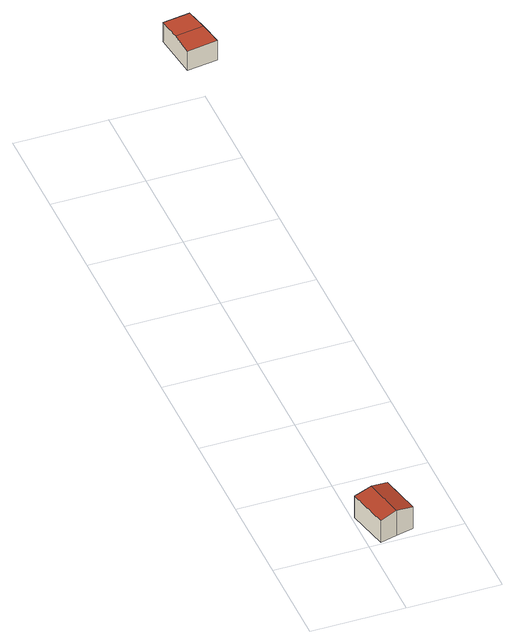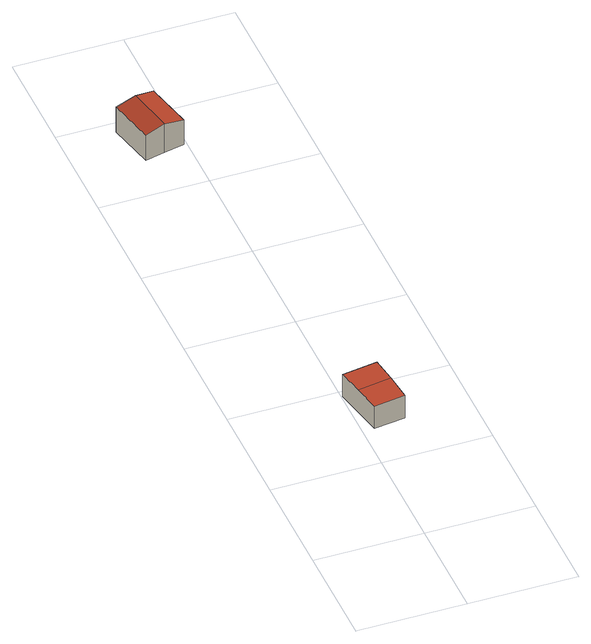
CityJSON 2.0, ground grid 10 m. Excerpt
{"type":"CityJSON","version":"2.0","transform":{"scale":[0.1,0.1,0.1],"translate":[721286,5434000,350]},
"CityObjects":{
"building1":{"type":"Building","attributes":{"Gemeindeschluessel":"09375181","HoeheDach":"353.963","HoeheGrund":"350.933","Methode":"2000","NiedrigsteTraufeDesGebaeudes":"353.559","Geometrietyp2DReferenz":"3000","measuredHeight":3.03,"function":"31001_2000","roofType":"3100","storeysAboveGround":1},"geometry":[{"type":"Solid","lod":"2","boundaries":[[[[0,1,2,3]],[[4,5,1,0]],[[1,5,6,7]],[[8,9,7,10]],[[2,1,7,9]],[[10,7,6,11]],[[11,6,5,4]],[[0,3,8,10,11,4]],[[3,2,9,8]]]],"semantics":{"surfaces":[{"type":"WallSurface","Flaeche":"5.398","Z_MAX":"3.030","Z_MAX_ASL":"353.963","Z_MIN":"-0.003","Z_MIN_ASL":"350.930"},{"type":"WallSurface","Flaeche":"5.364","Z_MAX":"3.030","Z_MAX_ASL":"353.963","Z_MIN":"-0.003","Z_MIN_ASL":"350.930"},{"type":"RoofSurface","Dachneigung":"77.964","Dachorientierung":"77.582","Flaeche":"8.679","Z_MAX":"3.030","Z_MAX_ASL":"353.963","Z_MIN":"2.626","Z_MIN_ASL":"353.559"},{"type":"WallSurface","Flaeche":"5.324","Z_MAX":"3.027","Z_MAX_ASL":"353.960","Z_MIN":"-0.003","Z_MIN_ASL":"350.930"},{"type":"RoofSurface","Dachneigung":"78.037","Dachorientierung":"257.910","Flaeche":"8.780","Z_MAX":"3.030","Z_MAX_ASL":"353.963","Z_MIN":"2.626","Z_MIN_ASL":"353.559"},{"type":"WallSurface","Flaeche":"5.291","Z_MAX":"3.027","Z_MAX_ASL":"353.960","Z_MIN":"-0.003","Z_MIN_ASL":"350.930"},{"type":"WallSurface","Flaeche":"11.830","Z_MAX":"2.628","Z_MAX_ASL":"353.561","Z_MIN":"-0.003","Z_MIN_ASL":"350.930"},{"type":"GroundSurface","Flaeche":"17.078","Z_MAX":"-0.003","Z_MAX_ASL":"350.930","Z_MIN":"-0.003","Z_MIN_ASL":"350.930"},{"type":"WallSurface","Flaeche":"11.962","Z_MAX":"2.628","Z_MAX_ASL":"353.561","Z_MIN":"-0.003","Z_MIN_ASL":"350.930"}],"values":[[0,1,2,3,4,5,6,7,8]]}}]},
"building2":{"type":"Building","attributes":{"Gemeindeschluessel":"09375181","HoeheDach":"368.440","HoeheGrund":"365.923","Methode":"2000","NiedrigsteTraufeDesGebaeudes":"368.270","Geometrietyp2DReferenz":"3000","measuredHeight":2.52,"function":"31001_2000","roofType":"3100","storeysAboveGround":1},"geometry":[{"type":"Solid","lod":"2","boundaries":[[[[12,13,14,15,16]],[[16,15,17,18]],[[19,14,13,20]],[[17,15,14,19]],[[12,16,18,21]],[[21,20,13,12]],[[18,17,19,20,21]]]],"semantics":{"surfaces":[{"type":"WallSurface","Flaeche":"12.216","Z_MAX":"2.517","Z_MAX_ASL":"368.440","Z_MIN":"-0.003","Z_MIN_ASL":"365.920"},{"type":"WallSurface","Flaeche":"7.777","Z_MAX":"2.347","Z_MAX_ASL":"368.270","Z_MIN":"-0.003","Z_MIN_ASL":"365.920"},{"type":"RoofSurface","Dachneigung":"86.123","Dachorientierung":"351.265","Flaeche":"7.574","Z_MAX":"2.517","Z_MAX_ASL":"368.440","Z_MIN":"2.347","Z_MIN_ASL":"368.270"},{"type":"RoofSurface","Dachneigung":"86.123","Dachorientierung":"171.174","Flaeche":"8.072","Z_MAX":"2.517","Z_MAX_ASL":"368.440","Z_MIN":"2.347","Z_MIN_ASL":"368.270"},{"type":"GroundSurface","Flaeche":"15.610","Z_MAX":"-0.003","Z_MAX_ASL":"365.920","Z_MIN":"-0.003","Z_MIN_ASL":"365.920"},{"type":"WallSurface","Flaeche":"6.847","Z_MAX":"2.347","Z_MAX_ASL":"368.270","Z_MIN":"-0.003","Z_MIN_ASL":"365.920"},{"type":"WallSurface","Flaeche":"12.235","Z_MAX":"2.517","Z_MAX_ASL":"368.440","Z_MIN":"-0.003","Z_MIN_ASL":"365.920"}],"values":[[0,1,2,3,4,5,6]]}}]}
},
"vertices":[
[31,7,9],[31,7,40],[13,2,36],[13,2,9],[50,11,9],[50,11,36],[40,55,36],[22,51,40],[3,47,9],[3,47,36],[22,51,9],[40,55,9],
[55,626,159],[55,626,183],[60,602,184],[65,577,183],[65,577,159],[32,572,183],[32,572,159],[29,597,184],[26,622,183],[26,622,159]
]}
